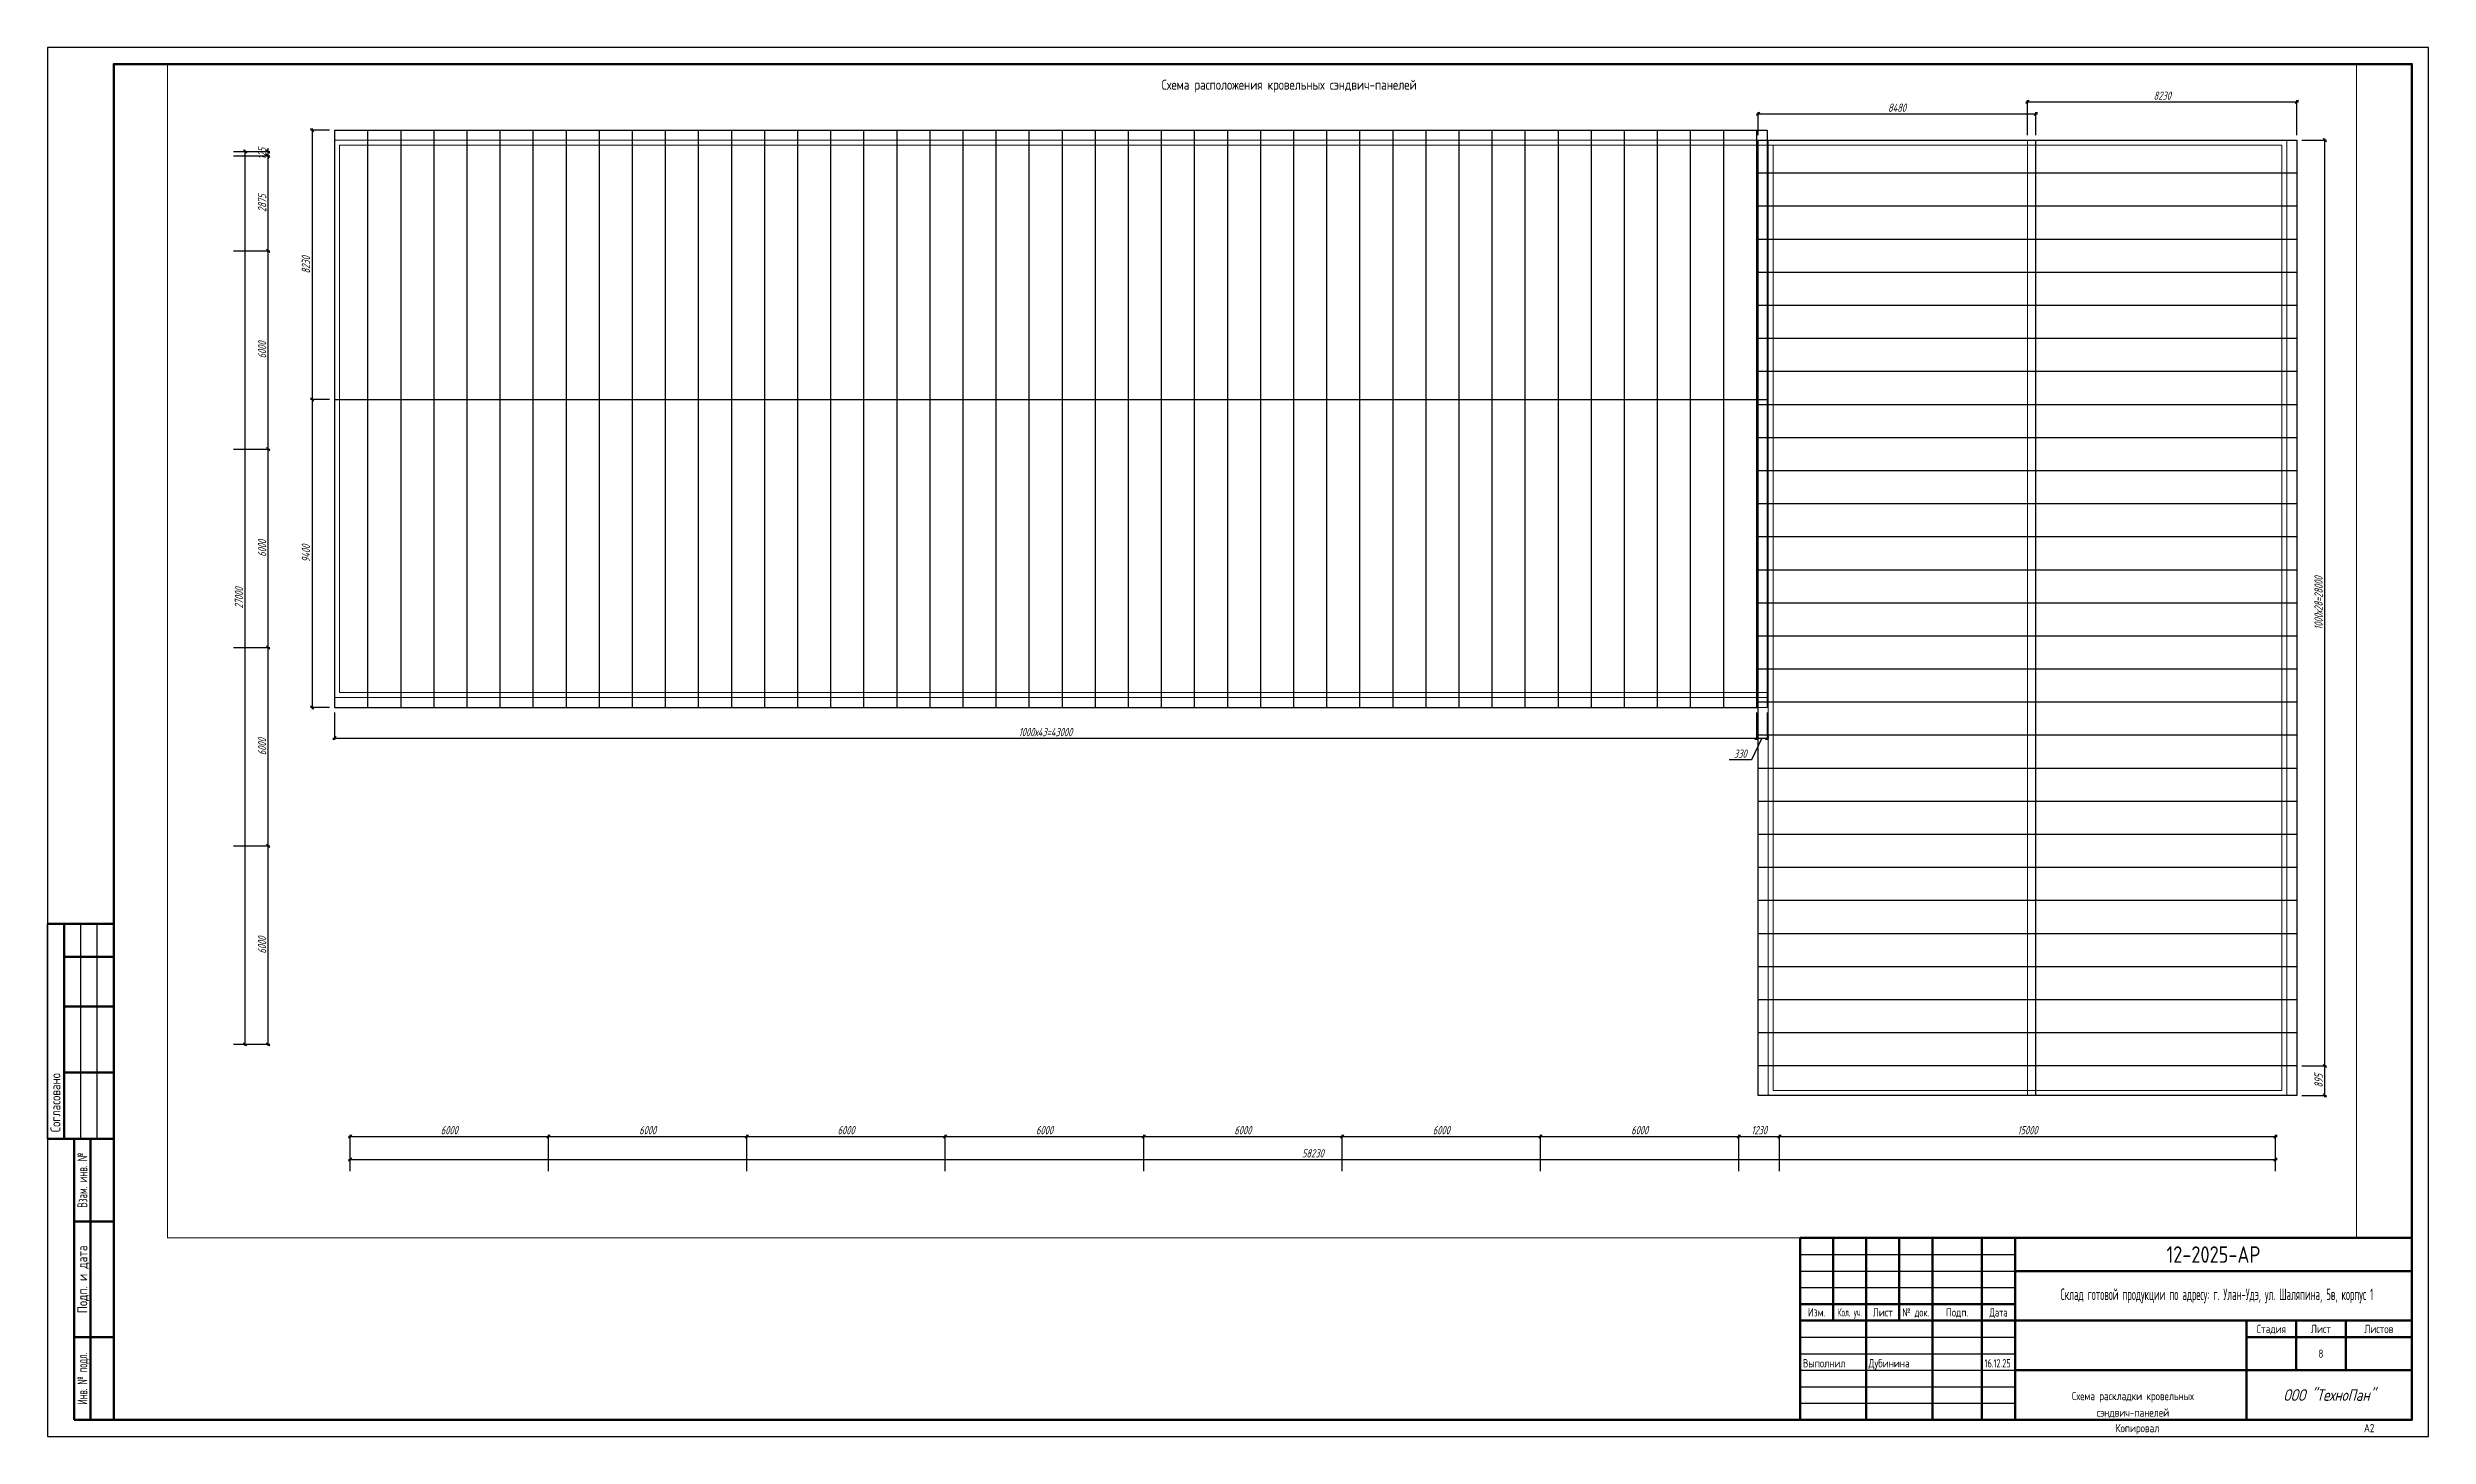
# Paper-space layout 'Лист8' of a CAD drawing. Header units: millimetres. Extents: x 0 to 720, y 0 to 420.
# The model-space entities are those that its viewports show. They can reach past a viewport. Long polylines and large blocks are cut down to what shows.
import ezdxf
from ezdxf.enums import TextEntityAlignment as Align

# ---------------------------------------------------------------- set-up
doc = ezdxf.new("R2010")
doc.units = ezdxf.units.MM
doc.linetypes.add('GOST2.303 4', pattern=[7, 5, -2, 0])
for name, color, linetype, lineweight in [('_Оси', 90, 'Continuous', 13), ('_Размеры', 120, 'Continuous', 13), ('_Сендвичи кровля', 5, 'Continuous', 30), ('_Сэндвичи штрих', 7, 'Continuous', 5), ('_Текст', 141, 'Continuous', 20), ('FORMAT', 7, 'Continuous', 25), ('выноска', 7, 'Continuous', 13)]:
    doc.layers.add(name, color=color, linetype=linetype, lineweight=lineweight)
doc.styles.add('GOST 2.304', font='CS_Gost2304.shx')
doc.styles.add('Museo sans', font='CS_Gost2304.shx')
doc.styles.add('ГОСТ 2.304', font='CS_Gost2304.shx')
doc.styles.add('СПДС_размеры', font='spdswin.shx', dxfattribs={"width": 0.8, "oblique": 15})
doc.dimstyles.new('СПДС', dxfattribs={"dimtxt": 2.5, "dimasz": 1, "dimexe": 0.5, "dimexo": 1.5, "dimtad": 1, "dimdec": 0, "dimtxsty": 'СПДС_размеры', "dimblk": 'OBLIQUE', "dimcen": 2.5, "dimdle": 0.5, "dimadec": 8, "dimazin": 0, "dimtfac": 1, "dimtdec": 0, "dimtix": 1, "dimtmove": 0, "dimatfit": 3, "dimfxl": 1, "dimarcsym": 0})

# ---------------------------------------------------------------- blocks, each defined once
blk = doc.blocks.new('_Oblique')
at = {"layer": 'выноска', "color": 0, "lineweight": -2}
blk.add_line((-0.5, -0.5), (0.5, 0.5), dxfattribs=at)
blk = doc.blocks.new('*D644')
at = {"layer": '_Оси', "color": 0, "lineweight": -2, "transparency": 16777216}
for p, q in [((-40666, -92835), (17664, -92835)), ((-40616, -93185), (-40616, -92785)), ((17614, -93185), (17614, -92785))]:
    blk.add_line(p, q, dxfattribs=at)
at = {"layer": 'Defpoints', "color": 0, "transparency": 16777216}
for p in [(17614, -92835), (-40616, -93335), (17614, -93335)]:
    blk.add_point(p, dxfattribs=at)
at = {"layer": '_Оси', "color": 0, "lineweight": -2, "transparency": 16777216, "xscale": 100, "yscale": 100, "zscale": 100, "rotation": 180}
blk.add_blockref('_Oblique', (-40616, -92835), dxfattribs=at)
at = {"layer": '_Оси', "color": 0, "lineweight": -2, "transparency": 16777216, "xscale": 100, "yscale": 100, "zscale": 100}
blk.add_blockref('_Oblique', (17614, -92835), dxfattribs=at)
at = {"layer": '_Оси', "color": 0, "lineweight": 25, "transparency": 16777216, "insert": (-11501, -92647.5), "char_height": 250, "attachment_point": 5, "style": 'СПДС_размеры'}
blk.add_mtext('58230', dxfattribs=at)
blk = doc.blocks.new('*D645')
at = {"layer": '_Оси', "color": 0, "lineweight": -2, "transparency": 16777216}
for p, q in [((-40666, -92135), (-34566, -92135)), ((-40616, -93185), (-40616, -92085)), ((-34616, -93185), (-34616, -92085))]:
    blk.add_line(p, q, dxfattribs=at)
at = {"layer": 'Defpoints', "color": 0, "transparency": 16777216}
for p in [(-34616, -92135), (-40616, -93335), (-34616, -93335)]:
    blk.add_point(p, dxfattribs=at)
at = {"layer": '_Оси', "color": 0, "lineweight": -2, "transparency": 16777216, "xscale": 100, "yscale": 100, "zscale": 100, "rotation": 180}
blk.add_blockref('_Oblique', (-40616, -92135), dxfattribs=at)
at = {"layer": '_Оси', "color": 0, "lineweight": -2, "transparency": 16777216, "xscale": 100, "yscale": 100, "zscale": 100}
blk.add_blockref('_Oblique', (-34616, -92135), dxfattribs=at)
at = {"layer": '_Оси', "color": 0, "lineweight": 25, "transparency": 16777216, "insert": (-37616, -91947.5), "char_height": 250, "attachment_point": 5, "style": 'СПДС_размеры'}
blk.add_mtext('6000', dxfattribs=at)
blk = doc.blocks.new('*D646')
at = {"layer": '_Оси', "color": 0, "lineweight": -2, "transparency": 16777216}
for p, q in [((-34666, -92135), (-28566, -92135)), ((-34616, -93185), (-34616, -92085)), ((-28616, -93185), (-28616, -92085))]:
    blk.add_line(p, q, dxfattribs=at)
at = {"layer": 'Defpoints', "color": 0, "transparency": 16777216}
for p in [(-28616, -92135), (-34616, -93335), (-28616, -93335)]:
    blk.add_point(p, dxfattribs=at)
at = {"layer": '_Оси', "color": 0, "lineweight": -2, "transparency": 16777216, "xscale": 100, "yscale": 100, "zscale": 100, "rotation": 180}
blk.add_blockref('_Oblique', (-34616, -92135), dxfattribs=at)
at = {"layer": '_Оси', "color": 0, "lineweight": -2, "transparency": 16777216, "xscale": 100, "yscale": 100, "zscale": 100}
blk.add_blockref('_Oblique', (-28616, -92135), dxfattribs=at)
at = {"layer": '_Оси', "color": 0, "lineweight": 25, "transparency": 16777216, "insert": (-31616, -91947.5), "char_height": 250, "attachment_point": 5, "style": 'СПДС_размеры'}
blk.add_mtext('6000', dxfattribs=at)
blk = doc.blocks.new('*D647')
at = {"layer": '_Оси', "color": 0, "lineweight": -2, "transparency": 16777216}
for p, q in [((-28666, -92135), (-22566, -92135)), ((-28616, -93185), (-28616, -92085)), ((-22616, -93185), (-22616, -92085))]:
    blk.add_line(p, q, dxfattribs=at)
at = {"layer": 'Defpoints', "color": 0, "transparency": 16777216}
for p in [(-22616, -92135), (-28616, -93335), (-22616, -93335)]:
    blk.add_point(p, dxfattribs=at)
at = {"layer": '_Оси', "color": 0, "lineweight": -2, "transparency": 16777216, "xscale": 100, "yscale": 100, "zscale": 100, "rotation": 180}
blk.add_blockref('_Oblique', (-28616, -92135), dxfattribs=at)
at = {"layer": '_Оси', "color": 0, "lineweight": -2, "transparency": 16777216, "xscale": 100, "yscale": 100, "zscale": 100}
blk.add_blockref('_Oblique', (-22616, -92135), dxfattribs=at)
at = {"layer": '_Оси', "color": 0, "lineweight": 25, "transparency": 16777216, "insert": (-25616, -91947.5), "char_height": 250, "attachment_point": 5, "style": 'СПДС_размеры'}
blk.add_mtext('6000', dxfattribs=at)
blk = doc.blocks.new('*D648')
at = {"layer": '_Оси', "color": 0, "lineweight": -2, "transparency": 16777216}
for p, q in [((-22666, -92135), (-16566, -92135)), ((-22616, -93185), (-22616, -92085)), ((-16616, -93185), (-16616, -92085))]:
    blk.add_line(p, q, dxfattribs=at)
at = {"layer": 'Defpoints', "color": 0, "transparency": 16777216}
for p in [(-16616, -92135), (-22616, -93335), (-16616, -93335)]:
    blk.add_point(p, dxfattribs=at)
at = {"layer": '_Оси', "color": 0, "lineweight": -2, "transparency": 16777216, "xscale": 100, "yscale": 100, "zscale": 100, "rotation": 180}
blk.add_blockref('_Oblique', (-22616, -92135), dxfattribs=at)
at = {"layer": '_Оси', "color": 0, "lineweight": -2, "transparency": 16777216, "xscale": 100, "yscale": 100, "zscale": 100}
blk.add_blockref('_Oblique', (-16616, -92135), dxfattribs=at)
at = {"layer": '_Оси', "color": 0, "lineweight": 25, "transparency": 16777216, "insert": (-19616, -91947.5), "char_height": 250, "attachment_point": 5, "style": 'СПДС_размеры'}
blk.add_mtext('6000', dxfattribs=at)
blk = doc.blocks.new('*D649')
at = {"layer": '_Оси', "color": 0, "lineweight": -2, "transparency": 16777216}
for p, q in [((-16666, -92135), (-10566, -92135)), ((-16616, -93185), (-16616, -92085)), ((-10616, -93185), (-10616, -92085))]:
    blk.add_line(p, q, dxfattribs=at)
at = {"layer": 'Defpoints', "color": 0, "transparency": 16777216}
for p in [(-10616, -92135), (-16616, -93335), (-10616, -93335)]:
    blk.add_point(p, dxfattribs=at)
at = {"layer": '_Оси', "color": 0, "lineweight": -2, "transparency": 16777216, "xscale": 100, "yscale": 100, "zscale": 100, "rotation": 180}
blk.add_blockref('_Oblique', (-16616, -92135), dxfattribs=at)
at = {"layer": '_Оси', "color": 0, "lineweight": -2, "transparency": 16777216, "xscale": 100, "yscale": 100, "zscale": 100}
blk.add_blockref('_Oblique', (-10616, -92135), dxfattribs=at)
at = {"layer": '_Оси', "color": 0, "lineweight": 25, "transparency": 16777216, "insert": (-13616, -91947.5), "char_height": 250, "attachment_point": 5, "style": 'СПДС_размеры'}
blk.add_mtext('6000', dxfattribs=at)
blk = doc.blocks.new('*D650')
at = {"layer": '_Оси', "color": 0, "lineweight": -2, "transparency": 16777216}
for p, q in [((-10666, -92135), (-4566, -92135)), ((-10616, -93185), (-10616, -92085)), ((-4616, -93185), (-4616, -92085))]:
    blk.add_line(p, q, dxfattribs=at)
at = {"layer": 'Defpoints', "color": 0, "transparency": 16777216}
for p in [(-4616, -92135), (-10616, -93335), (-4616, -93335)]:
    blk.add_point(p, dxfattribs=at)
at = {"layer": '_Оси', "color": 0, "lineweight": -2, "transparency": 16777216, "xscale": 100, "yscale": 100, "zscale": 100, "rotation": 180}
blk.add_blockref('_Oblique', (-10616, -92135), dxfattribs=at)
at = {"layer": '_Оси', "color": 0, "lineweight": -2, "transparency": 16777216, "xscale": 100, "yscale": 100, "zscale": 100}
blk.add_blockref('_Oblique', (-4616, -92135), dxfattribs=at)
at = {"layer": '_Оси', "color": 0, "lineweight": 25, "transparency": 16777216, "insert": (-7616, -91947.5), "char_height": 250, "attachment_point": 5, "style": 'СПДС_размеры'}
blk.add_mtext('6000', dxfattribs=at)
blk = doc.blocks.new('*D651')
at = {"layer": '_Оси', "color": 0, "lineweight": -2, "transparency": 16777216}
for p, q in [((-4666, -92135), (1434, -92135)), ((-4616, -93185), (-4616, -92085)), ((1384, -93185), (1384, -92085))]:
    blk.add_line(p, q, dxfattribs=at)
at = {"layer": 'Defpoints', "color": 0, "transparency": 16777216}
for p in [(1384, -92135), (-4616, -93335), (1384, -93335)]:
    blk.add_point(p, dxfattribs=at)
at = {"layer": '_Оси', "color": 0, "lineweight": -2, "transparency": 16777216, "xscale": 100, "yscale": 100, "zscale": 100, "rotation": 180}
blk.add_blockref('_Oblique', (-4616, -92135), dxfattribs=at)
at = {"layer": '_Оси', "color": 0, "lineweight": -2, "transparency": 16777216, "xscale": 100, "yscale": 100, "zscale": 100}
blk.add_blockref('_Oblique', (1384, -92135), dxfattribs=at)
at = {"layer": '_Оси', "color": 0, "lineweight": 25, "transparency": 16777216, "insert": (-1616, -91947.5), "char_height": 250, "attachment_point": 5, "style": 'СПДС_размеры'}
blk.add_mtext('6000', dxfattribs=at)
blk = doc.blocks.new('*D652')
at = {"layer": '_Оси', "color": 0, "lineweight": -2, "transparency": 16777216}
for p, q in [((1334, -92135), (2664, -92135)), ((1384, -93185), (1384, -92085)), ((2614, -93185), (2614, -92085))]:
    blk.add_line(p, q, dxfattribs=at)
at = {"layer": 'Defpoints', "color": 0, "transparency": 16777216}
for p in [(2614, -92135), (1384, -93335), (2614, -93335)]:
    blk.add_point(p, dxfattribs=at)
at = {"layer": '_Оси', "color": 0, "lineweight": -2, "transparency": 16777216, "xscale": 100, "yscale": 100, "zscale": 100, "rotation": 180}
blk.add_blockref('_Oblique', (1384, -92135), dxfattribs=at)
at = {"layer": '_Оси', "color": 0, "lineweight": -2, "transparency": 16777216, "xscale": 100, "yscale": 100, "zscale": 100}
blk.add_blockref('_Oblique', (2614, -92135), dxfattribs=at)
at = {"layer": '_Оси', "color": 0, "lineweight": 25, "transparency": 16777216, "insert": (1999, -91947.5), "char_height": 250, "attachment_point": 5, "style": 'СПДС_размеры'}
blk.add_mtext('1230', dxfattribs=at)
blk = doc.blocks.new('*D653')
at = {"layer": '_Оси', "color": 0, "lineweight": -2, "transparency": 16777216}
for p, q in [((2564, -92135), (17664, -92135)), ((2614, -93185), (2614, -92085)), ((17614, -93185), (17614, -92085))]:
    blk.add_line(p, q, dxfattribs=at)
at = {"layer": 'Defpoints', "color": 0, "transparency": 16777216}
for p in [(17614, -92135), (2614, -93335), (17614, -93335)]:
    blk.add_point(p, dxfattribs=at)
at = {"layer": '_Оси', "color": 0, "lineweight": -2, "transparency": 16777216, "xscale": 100, "yscale": 100, "zscale": 100, "rotation": 180}
blk.add_blockref('_Oblique', (2614, -92135), dxfattribs=at)
at = {"layer": '_Оси', "color": 0, "lineweight": -2, "transparency": 16777216, "xscale": 100, "yscale": 100, "zscale": 100}
blk.add_blockref('_Oblique', (17614, -92135), dxfattribs=at)
at = {"layer": '_Оси', "color": 0, "lineweight": 25, "transparency": 16777216, "insert": (10114, -91947.5), "char_height": 250, "attachment_point": 5, "style": 'СПДС_размеры'}
blk.add_mtext('15000', dxfattribs=at)
blk = doc.blocks.new('*D654')
at = {"layer": '_Оси', "color": 0, "lineweight": -2, "transparency": 16777216}
for p, q in [((-44140, -62351), (-43740, -62351)), ((-43790, -89401), (-43790, -62301)), ((-44140, -89351), (-43740, -89351))]:
    blk.add_line(p, q, dxfattribs=at)
at = {"layer": 'Defpoints', "color": 0, "transparency": 16777216}
for p in [(-44290, -62351), (-43790, -62351), (-44290, -89351)]:
    blk.add_point(p, dxfattribs=at)
at = {"layer": '_Оси', "color": 0, "lineweight": -2, "transparency": 16777216, "xscale": 100, "yscale": 100, "zscale": 100}
for p, rotation in [((-43790, -62351), 90), ((-43790, -89351), 270)]:
    blk.add_blockref('_Oblique', p, dxfattribs=dict(at, rotation=rotation))
at = {"layer": '_Оси', "color": 0, "lineweight": 25, "transparency": 16777216, "insert": (-43977.5, -75851), "char_height": 250, "attachment_point": 5, "rotation": 90, "style": 'СПДС_размеры'}
blk.add_mtext('27000', dxfattribs=at)
blk = doc.blocks.new('*D655')
at = {"layer": '_Оси', "color": 0, "lineweight": -2, "transparency": 16777216}
for p, q in [((-44140, -83351), (-43040, -83351)), ((-43090, -89401), (-43090, -83301)), ((-44140, -89351), (-43040, -89351))]:
    blk.add_line(p, q, dxfattribs=at)
at = {"layer": 'Defpoints', "color": 0, "transparency": 16777216}
for p in [(-44290, -83351), (-43090, -83351), (-44290, -89351)]:
    blk.add_point(p, dxfattribs=at)
at = {"layer": '_Оси', "color": 0, "lineweight": -2, "transparency": 16777216, "xscale": 100, "yscale": 100, "zscale": 100}
for p, rotation in [((-43090, -83351), 90), ((-43090, -89351), 270)]:
    blk.add_blockref('_Oblique', p, dxfattribs=dict(at, rotation=rotation))
at = {"layer": '_Оси', "color": 0, "lineweight": 25, "transparency": 16777216, "insert": (-43277.5, -86351), "char_height": 250, "attachment_point": 5, "rotation": 90, "style": 'СПДС_размеры'}
blk.add_mtext('6000', dxfattribs=at)
blk = doc.blocks.new('*D656')
at = {"layer": '_Оси', "color": 0, "lineweight": -2, "transparency": 16777216}
for p, q in [((-44140, -77351), (-43040, -77351)), ((-43090, -83401), (-43090, -77301)), ((-44140, -83351), (-43040, -83351))]:
    blk.add_line(p, q, dxfattribs=at)
at = {"layer": 'Defpoints', "color": 0, "transparency": 16777216}
for p in [(-44290, -77351), (-43090, -77351), (-44290, -83351)]:
    blk.add_point(p, dxfattribs=at)
at = {"layer": '_Оси', "color": 0, "lineweight": -2, "transparency": 16777216, "xscale": 100, "yscale": 100, "zscale": 100}
for p, rotation in [((-43090, -77351), 90), ((-43090, -83351), 270)]:
    blk.add_blockref('_Oblique', p, dxfattribs=dict(at, rotation=rotation))
at = {"layer": '_Оси', "color": 0, "lineweight": 25, "transparency": 16777216, "insert": (-43277.5, -80351), "char_height": 250, "attachment_point": 5, "rotation": 90, "style": 'СПДС_размеры'}
blk.add_mtext('6000', dxfattribs=at)
blk = doc.blocks.new('*D657')
at = {"layer": '_Оси', "color": 0, "lineweight": -2, "transparency": 16777216}
for p, q in [((-44140, -71351), (-43040, -71351)), ((-43090, -77401), (-43090, -71301)), ((-44140, -77351), (-43040, -77351))]:
    blk.add_line(p, q, dxfattribs=at)
at = {"layer": 'Defpoints', "color": 0, "transparency": 16777216}
for p in [(-44290, -71351), (-43090, -71351), (-44290, -77351)]:
    blk.add_point(p, dxfattribs=at)
at = {"layer": '_Оси', "color": 0, "lineweight": -2, "transparency": 16777216, "xscale": 100, "yscale": 100, "zscale": 100}
for p, rotation in [((-43090, -71351), 90), ((-43090, -77351), 270)]:
    blk.add_blockref('_Oblique', p, dxfattribs=dict(at, rotation=rotation))
at = {"layer": '_Оси', "color": 0, "lineweight": 25, "transparency": 16777216, "insert": (-43277.5, -74351), "char_height": 250, "attachment_point": 5, "rotation": 90, "style": 'СПДС_размеры'}
blk.add_mtext('6000', dxfattribs=at)
blk = doc.blocks.new('*D658')
at = {"layer": '_Оси', "color": 0, "lineweight": -2, "transparency": 16777216}
for p, q in [((-44140, -65351), (-43040, -65351)), ((-43090, -71401), (-43090, -65301)), ((-44140, -71351), (-43040, -71351))]:
    blk.add_line(p, q, dxfattribs=at)
at = {"layer": 'Defpoints', "color": 0, "transparency": 16777216}
for p in [(-44290, -65351), (-43090, -65351), (-44290, -71351)]:
    blk.add_point(p, dxfattribs=at)
at = {"layer": '_Оси', "color": 0, "lineweight": -2, "transparency": 16777216, "xscale": 100, "yscale": 100, "zscale": 100}
for p, rotation in [((-43090, -65351), 90), ((-43090, -71351), 270)]:
    blk.add_blockref('_Oblique', p, dxfattribs=dict(at, rotation=rotation))
at = {"layer": '_Оси', "color": 0, "lineweight": 25, "transparency": 16777216, "insert": (-43277.5, -68351), "char_height": 250, "attachment_point": 5, "rotation": 90, "style": 'СПДС_размеры'}
blk.add_mtext('6000', dxfattribs=at)
blk = doc.blocks.new('*D659')
at = {"layer": '_Оси', "color": 0, "lineweight": -2, "transparency": 16777216}
for p, q in [((-44140, -62476), (-43040, -62476)), ((-43090, -65401), (-43090, -62426)), ((-44140, -65351), (-43040, -65351))]:
    blk.add_line(p, q, dxfattribs=at)
at = {"layer": 'Defpoints', "color": 0, "transparency": 16777216}
for p in [(-44290, -62476), (-43090, -62476), (-44290, -65351)]:
    blk.add_point(p, dxfattribs=at)
at = {"layer": '_Оси', "color": 0, "lineweight": -2, "transparency": 16777216, "xscale": 100, "yscale": 100, "zscale": 100}
for p, rotation in [((-43090, -62476), 90), ((-43090, -65351), 270)]:
    blk.add_blockref('_Oblique', p, dxfattribs=dict(at, rotation=rotation))
at = {"layer": '_Оси', "color": 0, "lineweight": 25, "transparency": 16777216, "insert": (-43277.5, -63913.5), "char_height": 250, "attachment_point": 5, "rotation": 90, "style": 'СПДС_размеры'}
blk.add_mtext('2875', dxfattribs=at)
blk = doc.blocks.new('*D660')
at = {"layer": '_Оси', "color": 0, "lineweight": -2, "transparency": 16777216}
for p, q in [((-44140, -62351), (-43040, -62351)), ((-44140, -62476), (-43040, -62476)), ((-43090, -62351), (-43090, -62251)), ((-43090, -62476), (-43090, -62351)), ((-43090, -62476), (-43090, -62576))]:
    blk.add_line(p, q, dxfattribs=at)
at = {"layer": 'Defpoints', "color": 0, "transparency": 16777216}
for p in [(-44290, -62351), (-44290, -62476), (-43090, -62351)]:
    blk.add_point(p, dxfattribs=at)
at = {"layer": '_Оси', "color": 0, "lineweight": -2, "transparency": 16777216, "xscale": 100, "yscale": 100, "zscale": 100}
for p, rotation in [((-43090, -62351), 270), ((-43090, -62476), 90)]:
    blk.add_blockref('_Oblique', p, dxfattribs=dict(at, rotation=rotation))
at = {"layer": '_Оси', "color": 0, "lineweight": 25, "transparency": 16777216, "insert": (-43277.5, -62413.5), "char_height": 250, "attachment_point": 5, "rotation": 90, "style": 'СПДС_размеры'}
blk.add_mtext('125', dxfattribs=at)
blk = doc.blocks.new('*D662')
at = {"layer": '_Размеры', "color": 0, "lineweight": -2, "ltscale": 100, "transparency": 16777216}
for p, q in [((-41236, -61706), (-41816, -61706)), ((-41766, -61656), (-41766, -69901)), ((-41236, -69851), (-41816, -69851))]:
    blk.add_line(p, q, dxfattribs=at)
at = {"layer": 'Defpoints', "color": 0, "ltscale": 100, "transparency": 16777216}
for p in [(-41086, -61706), (-41766, -69851), (-41086, -69851)]:
    blk.add_point(p, dxfattribs=at)
at = {"layer": '_Размеры', "color": 0, "lineweight": -2, "ltscale": 100, "transparency": 16777216, "xscale": 100, "yscale": 100, "zscale": 100}
for p, rotation in [((-41766, -61706), 90), ((-41766, -69851), 270)]:
    blk.add_blockref('_Oblique', p, dxfattribs=dict(at, rotation=rotation))
at = {"layer": '_Размеры', "color": 0, "ltscale": 100, "transparency": 16777216, "insert": (-41953.5, -65778.5), "char_height": 250, "attachment_point": 5, "rotation": 90, "style": 'СПДС_размеры'}
blk.add_mtext('8230', dxfattribs=at)
blk = doc.blocks.new('*D663')
at = {"layer": '_Размеры', "color": 0, "lineweight": -2, "ltscale": 100, "transparency": 16777216}
for p, q in [((-41766, -69801), (-41766, -79211)), ((-41236, -69851), (-41816, -69851)), ((-41236, -79161), (-41816, -79161))]:
    blk.add_line(p, q, dxfattribs=at)
at = {"layer": 'Defpoints', "color": 0, "ltscale": 100, "transparency": 16777216}
for p in [(-41086, -69851), (-41766, -79161), (-41086, -79161)]:
    blk.add_point(p, dxfattribs=at)
at = {"layer": '_Размеры', "color": 0, "lineweight": -2, "ltscale": 100, "transparency": 16777216, "xscale": 100, "yscale": 100, "zscale": 100}
for p, rotation in [((-41766, -69851), 90), ((-41766, -79161), 270)]:
    blk.add_blockref('_Oblique', p, dxfattribs=dict(at, rotation=rotation))
at = {"layer": '_Размеры', "color": 0, "ltscale": 100, "transparency": 16777216, "insert": (-41953.5, -74506), "char_height": 250, "attachment_point": 5, "rotation": 90, "style": 'СПДС_размеры'}
blk.add_mtext('9400', dxfattribs=at)
blk = doc.blocks.new('*D666')
at = {"layer": '_Размеры', "color": 0, "lineweight": -2, "ltscale": 100, "transparency": 16777216}
for p, q in [((1969, -61856), (1969, -61163)), ((10364, -61856), (10364, -61163)), ((1919, -61213), (10414, -61213))]:
    blk.add_line(p, q, dxfattribs=at)
at = {"layer": 'Defpoints', "color": 0, "ltscale": 100, "transparency": 16777216}
for p in [(10364, -61213), (1969, -62006), (10364, -62006)]:
    blk.add_point(p, dxfattribs=at)
at = {"layer": '_Размеры', "color": 0, "lineweight": -2, "ltscale": 100, "transparency": 16777216, "xscale": 100, "yscale": 100, "zscale": 100, "rotation": 180}
blk.add_blockref('_Oblique', (1969, -61213), dxfattribs=at)
at = {"layer": '_Размеры', "color": 0, "lineweight": -2, "ltscale": 100, "transparency": 16777216, "xscale": 100, "yscale": 100, "zscale": 100}
blk.add_blockref('_Oblique', (10364, -61213), dxfattribs=at)
at = {"layer": '_Размеры', "color": 0, "ltscale": 100, "transparency": 16777216, "insert": (6166.5, -61025.5), "char_height": 250, "attachment_point": 5, "style": 'СПДС_размеры'}
blk.add_mtext('8480', dxfattribs=at)
blk = doc.blocks.new('*D667')
at = {"layer": '_Размеры', "color": 0, "lineweight": -2, "ltscale": 100, "transparency": 16777216}
for p, q in [((10064, -60849), (18309, -60849)), ((10114, -61856), (10114, -60799)), ((18259, -61856), (18259, -60799))]:
    blk.add_line(p, q, dxfattribs=at)
at = {"layer": 'Defpoints', "color": 0, "ltscale": 100, "transparency": 16777216}
for p in [(18259, -60849), (10114, -62006), (18259, -62006)]:
    blk.add_point(p, dxfattribs=at)
at = {"layer": '_Размеры', "color": 0, "lineweight": -2, "ltscale": 100, "transparency": 16777216, "xscale": 100, "yscale": 100, "zscale": 100, "rotation": 180}
blk.add_blockref('_Oblique', (10114, -60849), dxfattribs=at)
at = {"layer": '_Размеры', "color": 0, "lineweight": -2, "ltscale": 100, "transparency": 16777216, "xscale": 100, "yscale": 100, "zscale": 100}
blk.add_blockref('_Oblique', (18259, -60849), dxfattribs=at)
at = {"layer": '_Размеры', "color": 0, "ltscale": 100, "transparency": 16777216, "insert": (14186.5, -60661.5), "char_height": 250, "attachment_point": 5, "style": 'СПДС_размеры'}
blk.add_mtext('8230', dxfattribs=at)
blk = doc.blocks.new('*D668')
at = {"layer": '_Размеры', "color": 0, "lineweight": -2, "ltscale": 100, "transparency": 16777216}
for p, q in [((19102, -90951), (19102, -89956)), ((18409, -90006), (19152, -90006)), ((18409, -90901), (19152, -90901))]:
    blk.add_line(p, q, dxfattribs=at)
at = {"layer": 'Defpoints', "color": 0, "ltscale": 100, "transparency": 16777216}
for p in [(18259, -90006), (19102, -90006), (18259, -90901)]:
    blk.add_point(p, dxfattribs=at)
at = {"layer": '_Размеры', "color": 0, "lineweight": -2, "ltscale": 100, "transparency": 16777216, "xscale": 100, "yscale": 100, "zscale": 100}
for p, rotation in [((19102, -90006), 90), ((19102, -90901), 270)]:
    blk.add_blockref('_Oblique', p, dxfattribs=dict(at, rotation=rotation))
at = {"layer": '_Размеры', "color": 0, "ltscale": 100, "transparency": 16777216, "insert": (18914.5, -90453.5), "char_height": 250, "attachment_point": 5, "rotation": 90, "style": 'СПДС_размеры'}
blk.add_mtext('895', dxfattribs=at)
blk = doc.blocks.new('*D669')
at = {"layer": '_Размеры', "color": 0, "lineweight": -2, "ltscale": 100, "transparency": 16777216}
for p, q in [((18409, -62006), (19152, -62006)), ((19102, -90056), (19102, -61956)), ((18409, -90006), (19152, -90006))]:
    blk.add_line(p, q, dxfattribs=at)
at = {"layer": 'Defpoints', "color": 0, "ltscale": 100, "transparency": 16777216}
for p in [(18259, -62006), (19102, -62006), (18259, -90006)]:
    blk.add_point(p, dxfattribs=at)
at = {"layer": '_Размеры', "color": 0, "lineweight": -2, "ltscale": 100, "transparency": 16777216, "xscale": 100, "yscale": 100, "zscale": 100}
for p, rotation in [((19102, -62006), 90), ((19102, -90006), 270)]:
    blk.add_blockref('_Oblique', p, dxfattribs=dict(at, rotation=rotation))
at = {"layer": '_Размеры', "color": 0, "ltscale": 100, "transparency": 16777216, "insert": (18914.5, -76006), "char_height": 250, "attachment_point": 5, "rotation": 90, "style": 'СПДС_размеры'}
blk.add_mtext('1000х28=28000', dxfattribs=at)
blk = doc.blocks.new('*D670')
at = {"layer": '_Размеры', "color": 0, "lineweight": -2, "ltscale": 100, "transparency": 16777216}
for p, q in [((-41086, -79311), (-41086, -80146)), ((1914, -79311), (1914, -80146)), ((-41136, -80096), (1964, -80096))]:
    blk.add_line(p, q, dxfattribs=at)
at = {"layer": 'Defpoints', "color": 0, "ltscale": 100, "transparency": 16777216}
for p in [(-41086, -79161), (1914, -79161), (1914, -80096)]:
    blk.add_point(p, dxfattribs=at)
at = {"layer": '_Размеры', "color": 0, "lineweight": -2, "ltscale": 100, "transparency": 16777216, "xscale": 100, "yscale": 100, "zscale": 100, "rotation": 180}
blk.add_blockref('_Oblique', (-41086, -80096), dxfattribs=at)
at = {"layer": '_Размеры', "color": 0, "lineweight": -2, "ltscale": 100, "transparency": 16777216, "xscale": 100, "yscale": 100, "zscale": 100}
blk.add_blockref('_Oblique', (1914, -80096), dxfattribs=at)
at = {"layer": '_Размеры', "color": 0, "ltscale": 100, "transparency": 16777216, "insert": (-19586, -79908.5), "char_height": 250, "attachment_point": 5, "style": 'СПДС_размеры'}
blk.add_mtext('1000х43=43000', dxfattribs=at)
blk = doc.blocks.new('*D671')
at = {"layer": '_Размеры', "color": 0, "lineweight": -2, "ltscale": 100, "transparency": 16777216}
for p, q in [((1914, -79311), (1914, -80146)), ((2244, -79311), (2244, -80146)), ((2079, -80096), (1762, -80750)), ((1864, -80096), (2294, -80096)), ((1762, -80750), (1090, -80750))]:
    blk.add_line(p, q, dxfattribs=at)
at = {"layer": 'Defpoints', "color": 0, "ltscale": 100, "transparency": 16777216}
for p in [(1914, -79161), (2244, -79161), (2244, -80096)]:
    blk.add_point(p, dxfattribs=at)
at = {"layer": '_Размеры', "color": 0, "lineweight": -2, "ltscale": 100, "transparency": 16777216, "xscale": 100, "yscale": 100, "zscale": 100, "rotation": 180}
blk.add_blockref('_Oblique', (1914, -80096), dxfattribs=at)
at = {"layer": '_Размеры', "color": 0, "lineweight": -2, "ltscale": 100, "transparency": 16777216, "xscale": 100, "yscale": 100, "zscale": 100}
blk.add_blockref('_Oblique', (2244, -80096), dxfattribs=at)
at = {"layer": '_Размеры', "color": 0, "ltscale": 100, "transparency": 16777216, "insert": (1426, -80562), "char_height": 250, "attachment_point": 5, "style": 'СПДС_размеры'}
blk.add_mtext('330', dxfattribs=at)

msp = doc.modelspace()

# ---------------------------------------------------------------- linework, layer by layer
at = {"layer": '_Сендвичи кровля', "ltscale": 100}
for p, q in [((-41086, -61706), (2244, -61706)), ((-41086, -61706), (-41086, -79161)), ((-40086, -61706), (-40086, -79161)), ((-39086, -61706), (-39086, -79161)), ((-38086, -61706), (-38086, -79161)), ((-37086, -61706), (-37086, -79161)), ((-36086, -61706), (-36086, -79161)), ((-35086, -61706), (-35086, -79161)), ((-34086, -61706), (-34086, -79161)), ((-33086, -61706), (-33086, -79161)), ((-32086, -61706), (-32086, -79161)), ((-31086, -61706), (-31086, -79161)), ((-30086, -61706), (-30086, -79161)), ((-29086, -61706), (-29086, -79161)), ((-28086, -61706), (-28086, -79161)), ((-27086, -61706), (-27086, -79161)), ((-26086, -61706), (-26086, -79161)), ((-25086, -61706), (-25086, -79161)), ((-24086, -61706), (-24086, -79161)), ((-23086, -61706), (-23086, -79161)), ((-22086, -61706), (-22086, -79161)), ((-21086, -61706), (-21086, -79161)), ((-20086, -61706), (-20086, -79161)), ((-19086, -61706), (-19086, -79161)), ((-18086, -61706), (-18086, -79161)), ((-17086, -61706), (-17086, -79161)), ((-16086, -61706), (-16086, -79161)), ((-15086, -61706), (-15086, -79161)), ((-14086, -61706), (-14086, -79161)), ((-13086, -61706), (-13086, -79161)), ((-12086, -61706), (-12086, -79161)), ((-11086, -61706), (-11086, -79161)), ((-10086, -61706), (-10086, -79161)), ((-9086, -61706), (-9086, -79161)), ((-8086, -61706), (-8086, -79161)), ((-7086, -61706), (-7086, -79161)), ((-6086, -61706), (-6086, -79161)), ((-5086, -61706), (-5086, -79161)), ((-4086, -61706), (-4086, -79161)), ((-3086, -61706), (-3086, -79161)), ((-2086, -61706), (-2086, -79161)), ((-1086, -61706), (-1086, -79161)), ((-86, -61706), (-86, -79161)), ((914, -61706), (914, -79161)), ((1914, -61706), (1914, -79161)), ((2244, -61706), (2244, -62006)), ((1969, -90901), (1969, -62006)), ((1969, -62006), (18259, -62006)), ((10364, -90901), (10364, -62006)), ((18259, -62006), (18259, -90901)), ((18259, -63006), (1969, -63006)), ((18259, -64006), (1969, -64006)), ((18259, -65006), (1969, -65006)), ((18259, -66006), (1969, -66006)), ((18259, -67006), (1969, -67006)), ((18259, -68006), (1969, -68006)), ((18259, -69006), (1969, -69006)), ((-41086, -69851), (2269, -69851)), ((18259, -70006), (1969, -70006)), ((18259, -71006), (1969, -71006)), ((18259, -72006), (1969, -72006)), ((18259, -73006), (1969, -73006)), ((18259, -74006), (1969, -74006)), ((18259, -75006), (1969, -75006)), ((18259, -76006), (1969, -76006)), ((18259, -77006), (1969, -77006)), ((18259, -78006), (1969, -78006)), ((-41086, -79161), (1969, -79161)), ((18259, -79006), (1969, -79006)), ((18259, -80006), (1969, -80006)), ((18259, -81006), (1969, -81006)), ((18259, -82006), (1969, -82006)), ((18259, -83006), (1969, -83006)), ((18259, -84006), (1969, -84006)), ((18259, -85006), (1969, -85006)), ((18259, -86006), (1969, -86006)), ((18259, -87006), (1969, -87006)), ((18259, -88006), (1969, -88006)), ((18259, -89006), (1969, -89006)), ((18259, -90006), (1969, -90006)), ((18259, -90901), (1969, -90901))]:
    msp.add_line(p, q, dxfattribs=at)
at = {"layer": '_Сэндвичи штрих', "linetype": 'GOST2.303 4', "ltscale": 100}
for p, q in [((2244, -79161), (2244, -61706)), ((10114, -90901), (10114, -62006)), ((1969, -79161), (2244, -79161))]:
    msp.add_line(p, q, dxfattribs=at)
for points in [[(2419, -62006), (-41086, -62006), (-41086, -78861), (2269, -78861)], [(2419, -62156), (-40936, -62156), (-40936, -78711), (2269, -78711)]]:
    msp.add_lwpolyline(points, dxfattribs=at)
for points in [[(2269, -62006), (17959, -62006), (17959, -90901), (2269, -90901)], [(2419, -62156), (17809, -62156), (17809, -90751), (2419, -90751)]]:
    msp.add_lwpolyline(points, close=True, dxfattribs=at)

# ---------------------------------------------------------------- texts
at = {"layer": '_Текст', "linetype": 'Continuous', "ltscale": 100, "style": 'Museo sans'}
msp.add_text('Схема расположения кровельных сэндвич-панелей', height=300, dxfattribs=at).set_placement((-16073, -60481))

# ---------------------------------------------------------------- dimensions: what is measured, and where the dimension line sits
at = {"layer": '_Оси', "lineweight": 25}
for base, p1, p2, picture, middle in [((-43090, -62351), (-44290, -62476), (-44290, -62351), '*D660', (-43277.5, -62413.5)), ((-43790, -62351), (-44290, -89351), (-44290, -62351), '*D654', (-43977.5, -75851)), ((-43090, -62476), (-44290, -65351), (-44290, -62476), '*D659', (-43277.5, -63913.5)), ((-43090, -65351), (-44290, -71351), (-44290, -65351), '*D658', (-43277.5, -68351)), ((-43090, -71351), (-44290, -77351), (-44290, -71351), '*D657', (-43277.5, -74351)), ((-43090, -77351), (-44290, -83351), (-44290, -77351), '*D656', (-43277.5, -80351)), ((-43090, -83351), (-44290, -89351), (-44290, -83351), '*D655', (-43277.5, -86351))]:
    dim = msp.add_linear_dim(base=base, p1=p1, p2=p2, angle=270, dimstyle='СПДС', override={"dimscale": 100}, dxfattribs=at)
    dim.commit()
    dim.dimension.update_dxf_attribs({"geometry": picture, "text_midpoint": middle})
for base, p1, p2, picture, middle in [((-34616, -92135), (-40616, -93335), (-34616, -93335), '*D645', (-37616, -91947.5)), ((-28616, -92135), (-34616, -93335), (-28616, -93335), '*D646', (-31616, -91947.5)), ((-22616, -92135), (-28616, -93335), (-22616, -93335), '*D647', (-25616, -91947.5)), ((-16616, -92135), (-22616, -93335), (-16616, -93335), '*D648', (-19616, -91947.5)), ((-10616, -92135), (-16616, -93335), (-10616, -93335), '*D649', (-13616, -91947.5)), ((-4616, -92135), (-10616, -93335), (-4616, -93335), '*D650', (-7616, -91947.5)), ((1384, -92135), (-4616, -93335), (1384, -93335), '*D651', (-1616, -91947.5)), ((2614, -92135), (1384, -93335), (2614, -93335), '*D652', (1999, -91947.5)), ((17614, -92135), (2614, -93335), (17614, -93335), '*D653', (10114, -91947.5)), ((17614, -92835), (-40616, -93335), (17614, -93335), '*D644', (-11501, -92647.5))]:
    dim = msp.add_linear_dim(base=base, p1=p1, p2=p2, dimstyle='СПДС', override={"dimscale": 100}, dxfattribs=at)
    dim.commit()
    dim.dimension.update_dxf_attribs({"geometry": picture, "text_midpoint": middle})
at = {"layer": '_Размеры', "ltscale": 100}
for base, p1, p2, text, picture, middle in [((10364, -61213), (1969, -62006), (10364, -62006), '8480', '*D666', (6166.5, -61025.5)), ((18259, -60849), (10114, -62006), (18259, -62006), '8230', '*D667', (14186.5, -60661.5)), ((1914, -80096), (-41086, -79161), (1914, -79161), '1000х43=43000', '*D670', (-19586, -79908.5))]:
    dim = msp.add_linear_dim(base=base, p1=p1, p2=p2, text=text, dimstyle='СПДС', override={"dimscale": 100, "dimtix": 0, "dimtmove": 1}, dxfattribs=at)
    dim.commit()
    dim.dimension.update_dxf_attribs({"geometry": picture, "text_midpoint": middle})
for base, p1, p2, text, picture, middle in [((-41766, -69851), (-41086, -61706), (-41086, -69851), '8230', '*D662', (-41953.5, -65778.5)), ((19102, -62006), (18259, -90006), (18259, -62006), '1000х28=28000', '*D669', (18914.5, -76006)), ((-41766, -79161), (-41086, -69851), (-41086, -79161), '9400', '*D663', (-41953.5, -74506))]:
    dim = msp.add_linear_dim(base=base, p1=p1, p2=p2, angle=90, text=text, dimstyle='СПДС', override={"dimscale": 100, "dimtix": 0, "dimtmove": 1}, dxfattribs=at)
    dim.commit()
    dim.dimension.update_dxf_attribs({"geometry": picture, "text_midpoint": middle})
dim = msp.add_linear_dim(base=(2244, -80096), p1=(1914, -79161), p2=(2244, -79161), dimstyle='СПДС', override={"dimscale": 100, "dimtix": 0, "dimtmove": 1}, dxfattribs=at)
dim.commit()
dim.dimension.update_dxf_attribs({"geometry": '*D671', "text_midpoint": (1699, -80750), "dimtype": 160})
dim = msp.add_linear_dim(base=(19102, -90006), p1=(18259, -90901), p2=(18259, -90006), angle=90, dimstyle='СПДС', override={"dimscale": 100, "dimtix": 0, "dimtmove": 1}, dxfattribs=at)
dim.commit()
dim.dimension.update_dxf_attribs({"geometry": '*D668', "text_midpoint": (18914.5, -90453.5)})

psp = doc.layouts.new('Лист8')

# ---------------------------------------------------------------- linework, layer by layer
at = {"layer": 'FORMAT', "linetype": 'Continuous', "lineweight": 25}
for p, q in [((0, 90), (0, 155)), ((10, 90), (10, 155)), ((15, 90), (15, 155)), ((530, 55), (595, 55)), ((530, 50), (595, 50)), ((530, 45), (595, 45)), ((530, 30), (595, 30)), ((530, 25), (595, 25)), ((530, 20), (595, 20)), ((530, 15), (595, 15)), ((530, 10), (595, 10))]:
    psp.add_line(p, q, dxfattribs=at)
at = {"layer": 'FORMAT', "linetype": 'Continuous', "lineweight": 60}
for p, q in [((20, 155), (0, 155)), ((5, 90), (5, 155)), ((20, 5), (20, 155)), ((5, 145), (20, 145)), ((5, 130), (20, 130)), ((5, 110), (20, 110)), ((0, 90), (20, 90)), ((8, 5), (8, 90)), ((13, 5), (13, 90)), ((8, 65), (20, 65)), ((530, 60), (715, 60)), ((530, 5), (530, 60)), ((540, 60), (540, 35)), ((550, 60), (550, 5)), ((560, 60), (560, 35)), ((570, 60), (570, 5)), ((585, 60), (585, 5)), ((595, 5), (595, 59.99)), ((595, 50), (715, 50)), ((530, 40), (595, 40)), ((8, 30), (20, 30)), ((530, 35), (715, 35)), ((665, 5), (665, 35)), ((665, 35), (665, 5)), ((665, 30), (715, 30)), ((680, 35), (680, 20)), ((695, 35), (695, 20)), ((595, 20), (715, 20)), ((20, 5), (8, 5))]:
    psp.add_line(p, q, dxfattribs=at)
at = {"layer": 'FORMAT', "linetype": 'Continuous', "lineweight": 60, "ltscale": 100}
for p, q in [((715, 5), (715, 60)), ((530, 5), (715, 5))]:
    psp.add_line(p, q, dxfattribs=at)
at = {"layer": 'FORMAT', "linetype": 'Continuous', "lineweight": 25}
psp.add_lwpolyline([(0, 0), (720, 0), (720, 420), (0, 420), (0, 0)], dxfattribs=at)
at = {"layer": 'FORMAT', "linetype": 'Continuous', "lineweight": 60}
psp.add_lwpolyline([(20, 5), (715, 5), (715, 415), (20, 415), (20, 5)], dxfattribs=at)

# ---------------------------------------------------------------- texts
at = {"layer": 'FORMAT', "linetype": 'Continuous', "lineweight": 25, "style": 'GOST 2.304'}
psp.add_text('Согласовано', height=3, rotation=90, dxfattribs=at).set_placement((3.88, 92))
for s, width, p in [('Взам. инв. №', 0.8, (10.5, 77.5)), ('Инв. № подл.', 0.7, (10.5, 17.5))]:
    psp.add_text(s, height=3, rotation=90, dxfattribs=dict(at, width=width)).set_placement(p, align=Align.MIDDLE_CENTER)
psp.add_text('Подп. и дата', height=3, rotation=90, dxfattribs=at).set_placement((10.5, 47.5), align=Align.MIDDLE_CENTER)
for s, height, p in [('12-2025-АР', 5, (655, 54.99)), ('Изм.', 2.5, (535, 37.5)), ('Лист', 2.5, (555, 37.5)), ('Подп.', 2.5, (577.5, 37.5)), ('Стадия', 2.5, (672.5, 32.5)), ('Лист', 2.5, (687.5, 32.5)), ('Листов', 2.5, (705, 32.5)), ('8', 2.5, (687.5, 25))]:
    psp.add_text(s, height=height, dxfattribs=at).set_placement(p, align=Align.MIDDLE_CENTER)
at = {"layer": 'FORMAT', "linetype": 'Continuous', "lineweight": 25, "style": 'GOST 2.304', "width": 0.680436}
psp.add_text('Склад готовой продукции по адресу: г. Улан-Удэ, ул. Шаляпина, 5в, корпус 1', height=3.5, dxfattribs=at).set_placement((656.05, 41.22), align=Align.CENTER)
at = {"layer": 'FORMAT', "linetype": 'Continuous', "lineweight": 25, "style": 'GOST 2.304'}
for s, width, p in [('Кол. уч.', 0.65, (545, 37.5)), ('№ док.', 0.8, (565, 37.5)), ('Дата', 0.9, (590, 37.5))]:
    psp.add_text(s, height=2.5, dxfattribs=dict(at, width=width)).set_placement(p, align=Align.MIDDLE_CENTER)
at = {"layer": 'FORMAT', "linetype": 'Continuous', "lineweight": 25}
for s, style, p in [('Выполнил', 'GOST 2.304', (530.82, 20.87)), ('Дубинина', 'GOST 2.304', (550.68, 20.87)), ('A2', 'ГОСТ 2.304', (700.5, 1.25))]:
    psp.add_text(s, height=2.5, dxfattribs=dict(at, style=style)).set_placement(p)
at = {"layer": 'FORMAT', "linetype": 'Continuous', "lineweight": 25, "style": 'GOST 2.304', "width": 0.77419}
psp.add_text('16.12.25', height=2.5, dxfattribs=at).set_placement((585.78, 20.87))
at = {"layer": 'FORMAT', "linetype": 'Continuous', "lineweight": 25, "style": 'GOST 2.304', "oblique": 15}
psp.add_text('ООО "ТехноПан"', height=3.5, dxfattribs=at).set_placement((690, 12.5), align=Align.MIDDLE_CENTER)
at = {"layer": 'FORMAT', "linetype": 'Continuous', "lineweight": 25}
for s, style, p in [('Схема раскладки кровельных', 'GOST 2.304', (630.64, 10.95)), ('сэндвич-панелей', 'GOST 2.304', (630.64, 5.95)), ('Копировал', 'ГОСТ 2.304', (632, 1.25))]:
    psp.add_text(s, height=2.5, dxfattribs=dict(at, style=style)).set_placement(p, align=Align.CENTER)

# ---------------------------------------------------------------- viewports
at = {"layer": 'Defpoints', "ltscale": 100}
psp.add_viewport(center=(367.26, 237.5), size=(662, 355), view_center_point=(-13037.69, -77457.67), view_height=35500.002, dxfattribs=at)

doc.saveas('drawing.dxf')
